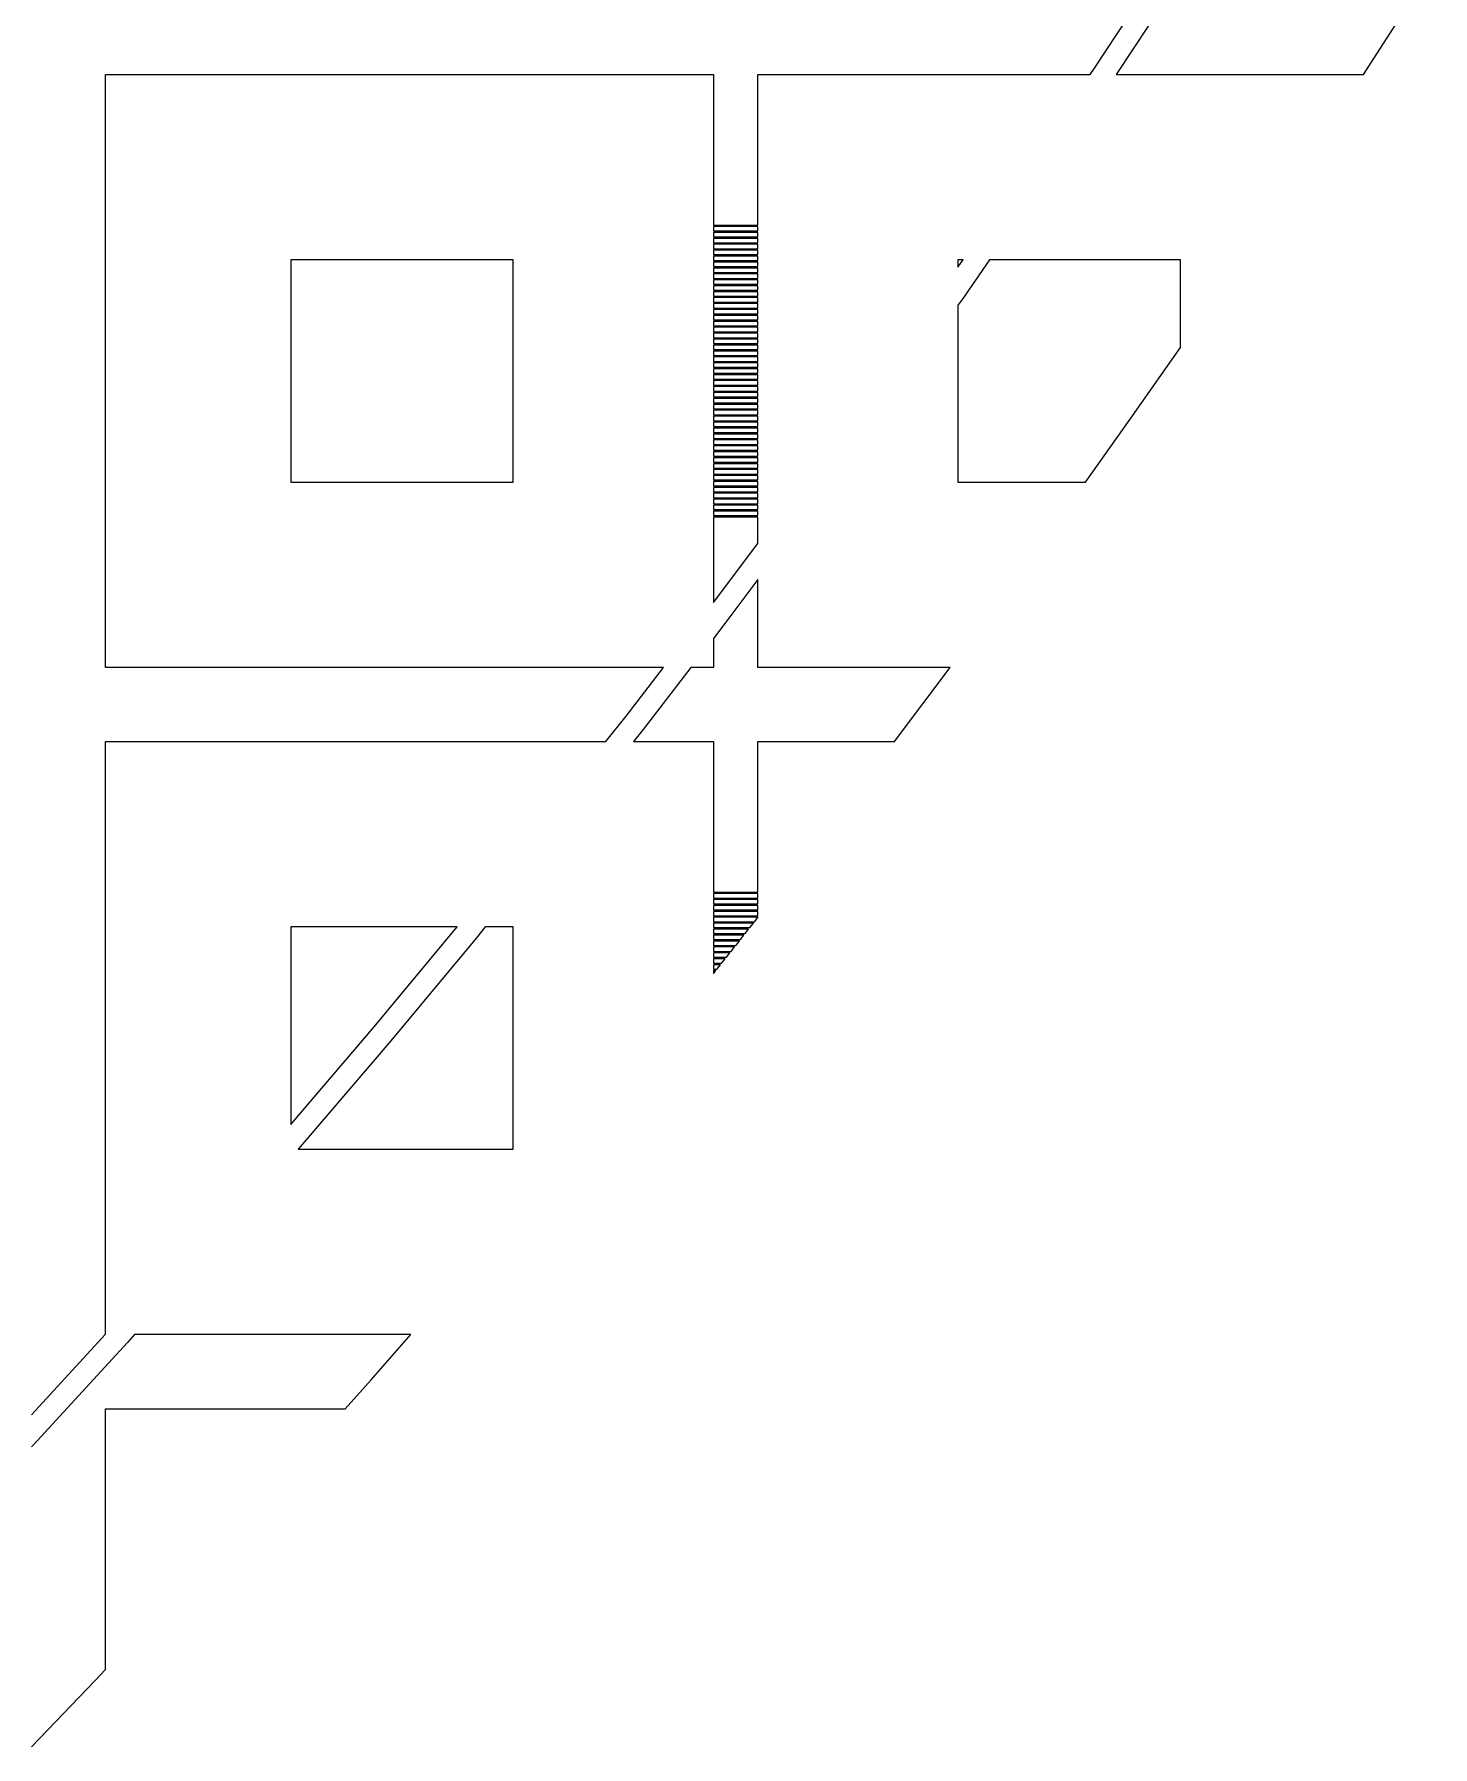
# Model space of a CAD drawing. Extents: x 40 to 187, y -3 to 150.
# Drawn here: x 165.43 to 175.07, y 20.42 to 32.23 of the extents above; entities that cross this region are included whole.
import ezdxf

# ---------------------------------------------------------------- set-up
doc = ezdxf.new("R2010")
doc.units = 0

msp = doc.modelspace()

# ---------------------------------------------------------------- linework, layer by layer
for p, q in [((174.595, 31.9562), (175.072, 32.6999)), ((172.739, 32.0011), (173.046, 32.4675)), ((173.226, 32.4675), (172.889, 31.9562)), ((165.917, 27.8658), (165.917, 31.9562)), ((165.917, 31.9562), (170.11, 31.9562)), ((170.11, 31.9562), (170.11, 30.9183)), ((170.416, 30.9183), (170.416, 31.9562)), ((170.416, 31.9562), (172.708, 31.9562)), ((172.708, 31.9562), (172.739, 32.0011)), ((172.889, 31.9562), (174.595, 31.9562)), ((170.11, 30.9183), (170.416, 30.9183)), ((170.416, 30.9081), (170.11, 30.9081)), ((170.11, 30.9081), (170.11, 30.8774)), ((170.11, 30.8774), (170.416, 30.8774)), ((170.416, 30.8672), (170.11, 30.8672)), ((170.11, 30.8672), (170.11, 30.8365)), ((170.11, 30.8365), (170.416, 30.8365)), ((170.416, 30.8774), (170.416, 30.9081)), ((170.416, 30.8365), (170.416, 30.8672)), ((170.416, 30.8263), (170.11, 30.8263)), ((170.11, 30.8263), (170.11, 30.7956)), ((170.11, 30.7956), (170.416, 30.7956)), ((170.416, 30.7854), (170.11, 30.7854)), ((170.11, 30.7854), (170.11, 30.7547)), ((170.11, 30.7547), (170.416, 30.7547)), ((170.416, 30.7444), (170.11, 30.7444)), ((170.11, 30.7444), (170.11, 30.7138)), ((170.416, 30.7956), (170.416, 30.8263)), ((170.416, 30.7547), (170.416, 30.7854)), ((170.416, 30.7138), (170.416, 30.7444)), ((168.729, 30.678), (167.195, 30.678)), ((167.195, 30.678), (167.195, 29.1441)), ((168.729, 29.1441), (168.729, 30.678)), ((170.11, 30.7138), (170.416, 30.7138)), ((170.416, 30.7036), (170.11, 30.7036)), ((170.11, 30.7036), (170.11, 30.6729)), ((170.11, 30.6729), (170.416, 30.6729)), ((170.416, 30.6626), (170.11, 30.6626)), ((170.11, 30.6626), (170.11, 30.632)), ((170.11, 30.632), (170.416, 30.632)), ((170.416, 30.6217), (170.11, 30.6217)), ((170.11, 30.6217), (170.11, 30.5911)), ((170.416, 30.6729), (170.416, 30.7036)), ((170.416, 30.632), (170.416, 30.6626)), ((170.416, 30.5911), (170.416, 30.6217)), ((171.833, 30.678), (171.797, 30.678)), ((171.797, 30.678), (171.797, 30.6264)), ((171.797, 30.6264), (171.833, 30.678)), ((172.015, 30.678), (171.821, 30.3984)), ((173.331, 30.678), (172.015, 30.678)), ((173.331, 30.0737), (173.331, 30.678)), ((170.11, 30.5911), (170.416, 30.5911)), ((170.416, 30.5808), (170.11, 30.5808)), ((170.11, 30.5808), (170.11, 30.5502)), ((170.11, 30.5502), (170.416, 30.5502)), ((170.416, 30.5399), (170.11, 30.5399)), ((170.11, 30.5399), (170.11, 30.5093)), ((170.11, 30.5093), (170.416, 30.5093)), ((170.416, 30.499), (170.11, 30.499)), ((170.11, 30.499), (170.11, 30.4684)), ((170.416, 30.5502), (170.416, 30.5808)), ((170.416, 30.5093), (170.416, 30.5399)), ((170.416, 30.4684), (170.416, 30.499)), ((170.11, 30.4684), (170.416, 30.4684)), ((170.416, 30.4581), (170.11, 30.4581)), ((170.11, 30.4581), (170.11, 30.4274)), ((170.11, 30.4274), (170.416, 30.4274)), ((170.416, 30.4172), (170.11, 30.4172)), ((170.11, 30.4172), (170.11, 30.3866)), ((170.11, 30.3866), (170.416, 30.3866)), ((170.416, 30.3763), (170.11, 30.3763)), ((170.11, 30.3763), (170.11, 30.3456)), ((170.416, 30.4274), (170.416, 30.4581)), ((170.416, 30.3866), (170.416, 30.4172)), ((170.416, 30.3456), (170.416, 30.3763)), ((171.821, 30.3984), (171.797, 30.3645)), ((171.797, 30.3645), (171.797, 29.1441)), ((170.11, 30.3456), (170.416, 30.3456)), ((170.416, 30.3354), (170.11, 30.3354)), ((170.11, 30.3354), (170.11, 30.3047)), ((170.11, 30.3047), (170.416, 30.3047)), ((170.416, 30.2945), (170.11, 30.2945)), ((170.11, 30.2945), (170.11, 30.2638)), ((170.11, 30.2638), (170.416, 30.2638)), ((170.416, 30.2536), (170.11, 30.2536)), ((170.11, 30.2536), (170.11, 30.2229)), ((170.416, 30.3047), (170.416, 30.3354)), ((170.416, 30.2638), (170.416, 30.2945)), ((170.416, 30.2229), (170.416, 30.2536)), ((170.11, 30.2229), (170.416, 30.2229)), ((170.416, 30.2127), (170.11, 30.2127)), ((170.11, 30.2127), (170.11, 30.182)), ((170.11, 30.182), (170.416, 30.182)), ((170.416, 30.1718), (170.11, 30.1718)), ((170.11, 30.1718), (170.11, 30.1411)), ((170.11, 30.1411), (170.416, 30.1411)), ((170.416, 30.1309), (170.11, 30.1309)), ((170.11, 30.1309), (170.11, 30.1002)), ((170.416, 30.182), (170.416, 30.2127)), ((170.416, 30.1411), (170.416, 30.1718)), ((170.416, 30.1002), (170.416, 30.1309)), ((170.11, 30.1002), (170.416, 30.1002)), ((170.416, 30.09), (170.11, 30.09)), ((170.11, 30.09), (170.11, 30.0593)), ((170.11, 30.0593), (170.416, 30.0593)), ((170.416, 30.0491), (170.11, 30.0491)), ((170.11, 30.0491), (170.11, 30.0184)), ((170.11, 30.0184), (170.416, 30.0184)), ((170.416, 30.0082), (170.11, 30.0082)), ((170.11, 30.0082), (170.11, 29.9775)), ((170.416, 30.0593), (170.416, 30.09)), ((170.416, 30.0184), (170.416, 30.0491)), ((170.416, 29.9775), (170.416, 30.0082)), ((172.986, 29.5779), (173.331, 30.0737)), ((170.11, 29.9775), (170.416, 29.9775)), ((170.416, 29.9673), (170.11, 29.9673)), ((170.11, 29.9673), (170.11, 29.9366)), ((170.11, 29.9366), (170.416, 29.9366)), ((170.416, 29.9264), (170.11, 29.9264)), ((170.11, 29.9264), (170.11, 29.8957)), ((170.11, 29.8957), (170.416, 29.8957)), ((170.416, 29.9366), (170.416, 29.9673)), ((170.416, 29.8957), (170.416, 29.9264)), ((170.416, 29.8855), (170.11, 29.8855)), ((170.11, 29.8855), (170.11, 29.8548)), ((170.11, 29.8548), (170.416, 29.8548)), ((170.416, 29.8446), (170.11, 29.8446)), ((170.11, 29.8446), (170.11, 29.8139)), ((170.11, 29.8139), (170.416, 29.8139)), ((170.416, 29.8037), (170.11, 29.8037)), ((170.11, 29.8037), (170.11, 29.773)), ((170.11, 29.773), (170.416, 29.773)), ((170.416, 29.8548), (170.416, 29.8855)), ((170.416, 29.8139), (170.416, 29.8446)), ((170.416, 29.773), (170.416, 29.8037)), ((170.416, 29.7628), (170.11, 29.7628)), ((170.11, 29.7628), (170.11, 29.7321)), ((170.11, 29.7321), (170.416, 29.7321)), ((170.416, 29.7219), (170.11, 29.7219)), ((170.11, 29.7219), (170.11, 29.6912)), ((170.11, 29.6912), (170.416, 29.6912)), ((170.416, 29.681), (170.11, 29.681)), ((170.11, 29.681), (170.11, 29.6503)), ((170.416, 29.7321), (170.416, 29.7628)), ((170.416, 29.6912), (170.416, 29.7219)), ((170.416, 29.6503), (170.416, 29.681)), ((170.11, 29.6503), (170.416, 29.6503)), ((170.416, 29.6401), (170.11, 29.6401)), ((170.11, 29.6401), (170.11, 29.6094)), ((170.11, 29.6094), (170.416, 29.6094)), ((170.416, 29.5992), (170.11, 29.5992)), ((170.11, 29.5992), (170.11, 29.5685)), ((170.11, 29.5685), (170.416, 29.5685)), ((170.416, 29.5583), (170.11, 29.5583)), ((170.11, 29.5583), (170.11, 29.5276)), ((170.416, 29.6094), (170.416, 29.6401)), ((170.416, 29.5685), (170.416, 29.5992)), ((170.416, 29.5276), (170.416, 29.5583)), ((172.677, 29.1441), (172.986, 29.5779)), ((170.11, 29.5276), (170.416, 29.5276)), ((170.416, 29.5173), (170.11, 29.5173)), ((170.11, 29.5173), (170.11, 29.4867)), ((170.11, 29.4867), (170.416, 29.4867)), ((170.416, 29.4765), (170.11, 29.4765)), ((170.11, 29.4765), (170.11, 29.4458)), ((170.11, 29.4458), (170.416, 29.4458)), ((170.416, 29.4355), (170.11, 29.4355)), ((170.11, 29.4355), (170.11, 29.4049)), ((170.416, 29.4867), (170.416, 29.5173)), ((170.416, 29.4458), (170.416, 29.4765)), ((170.416, 29.4049), (170.416, 29.4355)), ((170.11, 29.4049), (170.416, 29.4049)), ((170.416, 29.3946), (170.11, 29.3946)), ((170.11, 29.3946), (170.11, 29.364)), ((170.11, 29.364), (170.416, 29.364)), ((170.416, 29.3537), (170.11, 29.3537)), ((170.11, 29.3537), (170.11, 29.323)), ((170.11, 29.323), (170.416, 29.323)), ((170.416, 29.3128), (170.11, 29.3128)), ((170.11, 29.3128), (170.11, 29.2822)), ((170.416, 29.364), (170.416, 29.3946)), ((170.416, 29.323), (170.416, 29.3537)), ((170.416, 29.2822), (170.416, 29.3128)), ((170.11, 29.2822), (170.416, 29.2822)), ((170.416, 29.2719), (170.11, 29.2719)), ((170.11, 29.2719), (170.11, 29.2412)), ((170.11, 29.2412), (170.416, 29.2412)), ((170.416, 29.231), (170.11, 29.231)), ((170.11, 29.231), (170.11, 29.2003)), ((170.11, 29.2003), (170.416, 29.2003)), ((170.416, 29.1901), (170.11, 29.1901)), ((170.11, 29.1901), (170.11, 29.1594)), ((170.416, 29.2412), (170.416, 29.2719)), ((170.416, 29.2003), (170.416, 29.231)), ((170.416, 29.1594), (170.416, 29.1901)), ((167.195, 29.1441), (168.729, 29.1441)), ((170.11, 29.1594), (170.416, 29.1594)), ((170.416, 29.1492), (170.11, 29.1492)), ((170.11, 29.1492), (170.11, 29.1185)), ((170.11, 29.1185), (170.416, 29.1185)), ((170.416, 29.1083), (170.11, 29.1083)), ((170.11, 29.1083), (170.11, 29.0776)), ((170.11, 29.0776), (170.416, 29.0776)), ((170.416, 29.0674), (170.11, 29.0674)), ((170.11, 29.0674), (170.11, 29.0367)), ((170.416, 29.1185), (170.416, 29.1492)), ((170.416, 29.0776), (170.416, 29.1083)), ((170.416, 29.0367), (170.416, 29.0674)), ((171.797, 29.1441), (172.677, 29.1441)), ((170.11, 29.0367), (170.416, 29.0367)), ((170.416, 29.0265), (170.11, 29.0265)), ((170.11, 29.0265), (170.11, 28.9958)), ((170.11, 28.9958), (170.416, 28.9958)), ((170.416, 28.9856), (170.11, 28.9856)), ((170.11, 28.9856), (170.11, 28.9549)), ((170.11, 28.9549), (170.416, 28.9549)), ((170.416, 28.9447), (170.11, 28.9447)), ((170.11, 28.9447), (170.11, 28.914)), ((170.416, 28.9958), (170.416, 29.0265)), ((170.416, 28.9549), (170.416, 28.9856)), ((170.416, 28.914), (170.416, 28.9447)), ((170.11, 28.914), (170.416, 28.914)), ((170.416, 28.9038), (170.11, 28.9038)), ((170.11, 28.9038), (170.11, 28.3134)), ((170.416, 28.7218), (170.416, 28.9038)), ((170.11, 28.3134), (170.416, 28.7218)), ((170.416, 28.472), (170.188, 28.1685)), ((170.416, 27.8658), (170.416, 28.472)), ((170.188, 28.1685), (170.11, 28.0663)), ((170.11, 28.0663), (170.11, 27.8658)), ((169.766, 27.8658), (165.917, 27.8658)), ((169.508, 27.531), (169.766, 27.8658)), ((169.955, 27.8658), (169.626, 27.4387)), ((170.11, 27.8658), (169.955, 27.8658)), ((171.743, 27.8658), (170.416, 27.8658)), ((171.359, 27.3545), (171.743, 27.8658)), ((169.368, 27.3545), (169.508, 27.531)), ((169.626, 27.4387), (169.559, 27.3545)), ((165.917, 23.2674), (165.917, 27.3545)), ((165.917, 27.3545), (169.368, 27.3545)), ((169.559, 27.3545), (170.11, 27.3545)), ((170.11, 27.3545), (170.11, 26.3166)), ((170.416, 27.3545), (171.359, 27.3545)), ((170.416, 26.3166), (170.416, 27.3545)), ((170.11, 26.3166), (170.416, 26.3166)), ((170.416, 26.3064), (170.11, 26.3064)), ((170.11, 26.3064), (170.11, 26.2757)), ((170.11, 26.2757), (170.416, 26.2757)), ((170.416, 26.2655), (170.11, 26.2655)), ((170.11, 26.2655), (170.11, 26.2348)), ((170.11, 26.2348), (170.416, 26.2348)), ((170.416, 26.2757), (170.416, 26.3064)), ((170.416, 26.2348), (170.416, 26.2655)), ((170.416, 26.2246), (170.11, 26.2246)), ((170.11, 26.2246), (170.11, 26.1939)), ((170.11, 26.1939), (170.416, 26.1939)), ((170.416, 26.1837), (170.11, 26.1837)), ((170.11, 26.1837), (170.11, 26.153)), ((170.11, 26.153), (170.416, 26.153)), ((170.416, 26.1427), (170.11, 26.1427)), ((170.11, 26.1427), (170.11, 26.1121)), ((170.11, 26.1121), (170.394, 26.1121)), ((170.394, 26.1121), (170.416, 26.1406)), ((170.416, 26.1939), (170.416, 26.2246)), ((170.416, 26.153), (170.416, 26.1837)), ((170.416, 26.1406), (170.416, 26.1427)), ((168.343, 26.0763), (167.195, 26.0763)), ((167.195, 26.0763), (167.195, 24.7122)), ((167.771, 25.3881), (168.343, 26.0763)), ((168.475, 26.0001), (167.886, 25.2915)), ((168.536, 26.0763), (168.475, 26.0001)), ((168.729, 26.0763), (168.536, 26.0763)), ((168.729, 24.5424), (168.729, 26.0763)), ((170.386, 26.1019), (170.11, 26.1019)), ((170.11, 26.1019), (170.11, 26.0712)), ((170.11, 26.0712), (170.361, 26.0712)), ((170.353, 26.0609), (170.11, 26.0609)), ((170.11, 26.0609), (170.11, 26.0303)), ((170.11, 26.0303), (170.329, 26.0303)), ((170.321, 26.02), (170.11, 26.02)), ((170.11, 26.02), (170.11, 25.9894)), ((170.297, 25.9894), (170.321, 26.02)), ((170.329, 26.0303), (170.353, 26.0609)), ((170.361, 26.0712), (170.386, 26.1019)), ((170.11, 25.9894), (170.297, 25.9894)), ((170.289, 25.9791), (170.11, 25.9791)), ((170.11, 25.9791), (170.11, 25.9485)), ((170.11, 25.9485), (170.264, 25.9485)), ((170.256, 25.9382), (170.11, 25.9382)), ((170.11, 25.9382), (170.11, 25.9076)), ((170.11, 25.9076), (170.232, 25.9076)), ((170.224, 25.8973), (170.11, 25.8973)), ((170.11, 25.8973), (170.11, 25.8667)), ((170.2, 25.8667), (170.224, 25.8973)), ((170.232, 25.9076), (170.256, 25.9382)), ((170.264, 25.9485), (170.289, 25.9791)), ((170.11, 25.8667), (170.2, 25.8667)), ((170.192, 25.8564), (170.11, 25.8564)), ((170.11, 25.8564), (170.11, 25.8257)), ((170.11, 25.8257), (170.167, 25.8257)), ((170.159, 25.8155), (170.11, 25.8155)), ((170.11, 25.8155), (170.11, 25.7849)), ((170.11, 25.7849), (170.134, 25.7849)), ((170.126, 25.7746), (170.11, 25.7746)), ((170.11, 25.7746), (170.11, 25.7543)), ((170.11, 25.7543), (170.126, 25.7746)), ((170.134, 25.7849), (170.159, 25.8155)), ((170.167, 25.8257), (170.192, 25.8564)), ((167.195, 24.7122), (167.771, 25.3881)), ((167.886, 25.2915), (167.288, 24.5903)), ((167.288, 24.5903), (167.246, 24.5424)), ((167.246, 24.5424), (168.729, 24.5424)), ((165.406, 22.7102), (165.917, 23.2674)), ((166.068, 23.2099), (165.445, 22.5311)), ((166.116, 23.2641), (166.068, 23.2099)), ((168.022, 23.2641), (166.116, 23.2641)), ((167.75, 22.9524), (168.022, 23.2641)), ((167.571, 22.7528), (167.75, 22.9524)), ((165.917, 20.953), (165.917, 22.7528)), ((165.917, 22.7528), (167.571, 22.7528)), ((165.445, 22.5311), (165.406, 22.4893)), ((165.846, 20.8773), (165.917, 20.953)), ((165.406, 20.4207), (165.846, 20.8773))]:
    msp.add_line(p, q)

doc.saveas('drawing.dxf')
